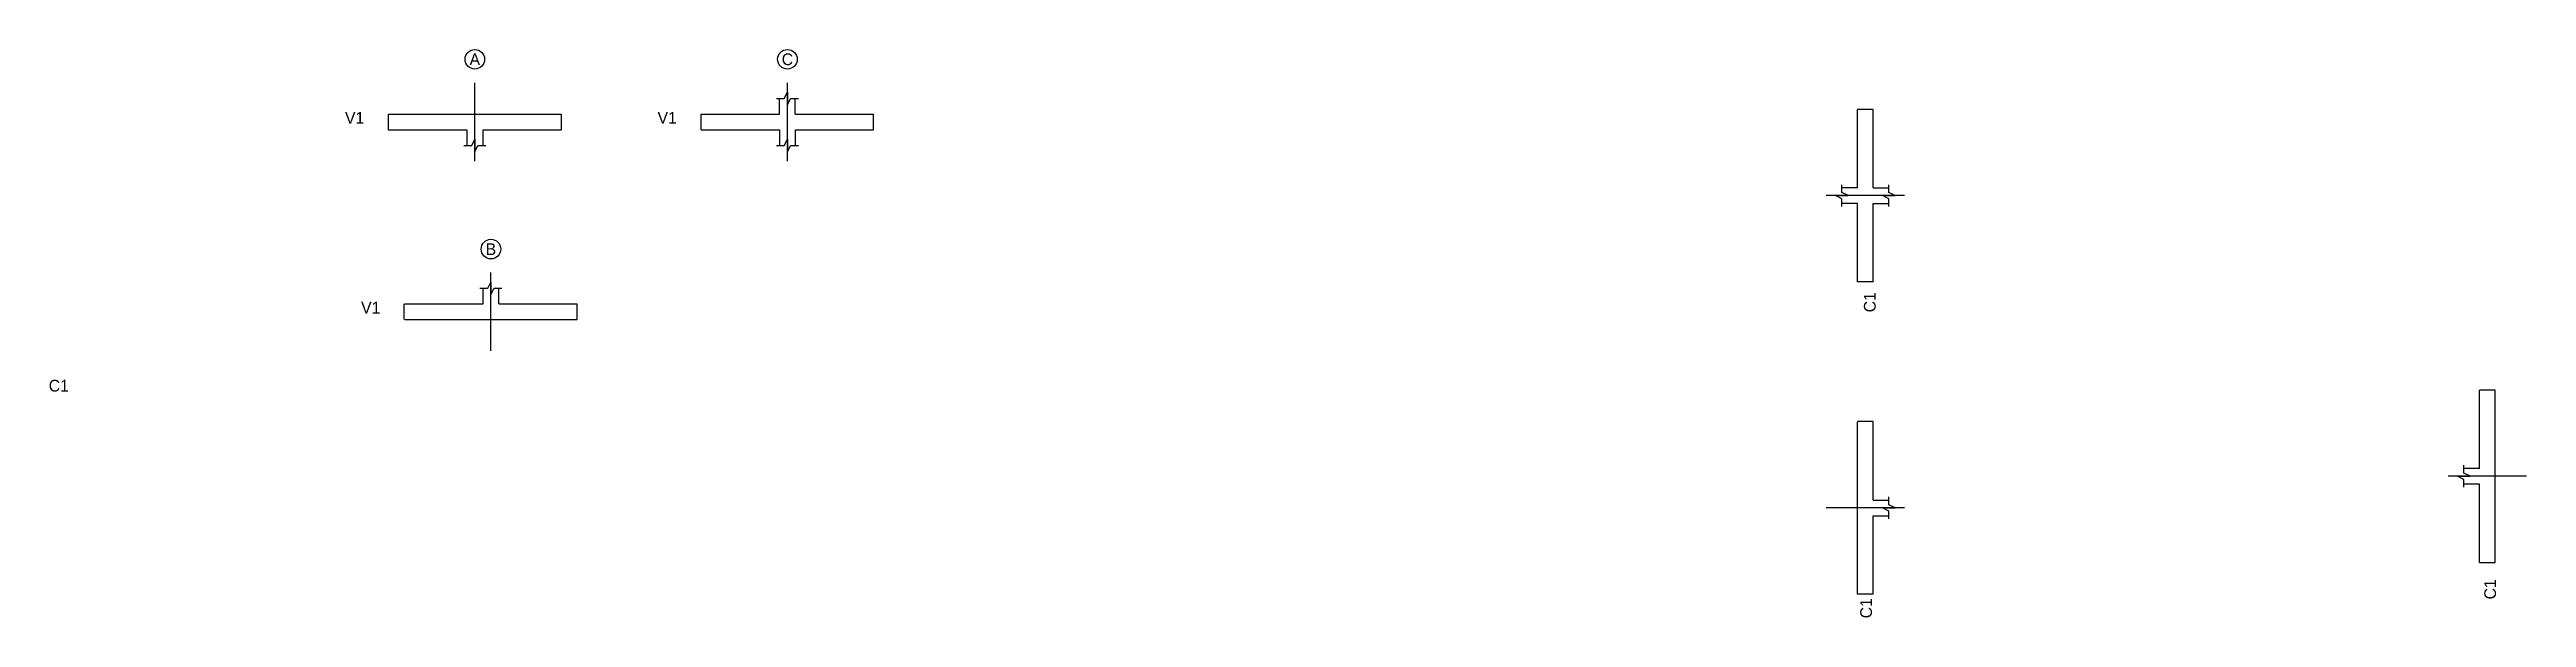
# Model space of a CAD drawing. Header units: millimetres. Extents: x 97.4 to 160.6, y 70 to 84.5.
import ezdxf
from ezdxf.enums import TextEntityAlignment as Align

# ---------------------------------------------------------------- set-up
doc = ezdxf.new("R2010")
doc.units = ezdxf.units.MM

msp = doc.modelspace()

# ---------------------------------------------------------------- linework, layer by layer
at = {"color": 4}
for p, q in [((108.256, 81.7), (108.256, 83.7)), ((116.231, 81.7), (116.231, 83.7)), ((144.735, 80.817), (142.735, 80.817)), ((108.667, 76.852), (108.667, 78.852)), ((160.601, 73.651), (158.601, 73.651)), ((144.735, 72.842), (142.735, 72.842))]:
    msp.add_line(p, q, dxfattribs=at)
at = {"color": 3}
for p, q in [((106.056, 82.5), (106.056, 82.9)), ((106.056, 82.9), (108.056, 82.9)), ((108.056, 82.9), (108.456, 82.9)), ((108.456, 82.9), (110.456, 82.9)), ((110.466, 82.5), (110.466, 82.9)), ((114.031, 82.9), (116.031, 82.9)), ((114.031, 82.5), (114.031, 82.9)), ((116.031, 82.9), (116.031, 83.3)), ((116.431, 82.9), (116.431, 83.3)), ((116.431, 82.9), (118.431, 82.9)), ((118.431, 82.5), (118.431, 82.9)), ((143.935, 83.017), (143.535, 83.017)), ((143.535, 81.017), (143.535, 83.017)), ((143.935, 81.017), (143.935, 83.017)), ((106.056, 82.5), (108.056, 82.5)), ((108.056, 82.5), (108.056, 82.1)), ((108.456, 82.5), (108.456, 82.1)), ((108.456, 82.5), (110.456, 82.5)), ((114.031, 82.5), (116.031, 82.5)), ((116.031, 82.5), (116.031, 82.1)), ((116.431, 82.5), (116.431, 82.1)), ((116.431, 82.5), (118.431, 82.5)), ((143.535, 81.017), (143.135, 81.017)), ((143.935, 81.017), (144.335, 81.017)), ((143.535, 80.617), (143.135, 80.617)), ((143.535, 78.617), (143.535, 80.617)), ((143.935, 78.617), (143.935, 80.617)), ((143.935, 80.617), (144.335, 80.617)), ((108.467, 78.052), (108.467, 78.452)), ((108.867, 78.052), (108.867, 78.452)), ((143.935, 78.617), (143.535, 78.617)), ((106.457, 77.652), (106.457, 78.052)), ((106.467, 78.052), (108.467, 78.052)), ((106.467, 78.052), (108.467, 78.052)), ((108.867, 78.052), (110.867, 78.052)), ((110.867, 77.652), (110.867, 78.052)), ((106.467, 77.652), (108.467, 77.652)), ((106.467, 77.652), (108.467, 77.652)), ((108.467, 77.652), (108.867, 77.652)), ((108.867, 77.652), (110.867, 77.652)), ((159.401, 73.851), (159.401, 75.851)), ((159.801, 75.851), (159.401, 75.851)), ((159.801, 73.851), (159.801, 75.851)), ((143.935, 75.052), (143.535, 75.052)), ((143.535, 73.042), (143.535, 75.042)), ((143.935, 73.042), (143.935, 75.042)), ((159.401, 73.851), (159.001, 73.851)), ((159.401, 73.451), (159.001, 73.451)), ((159.401, 71.451), (159.401, 73.451)), ((159.401, 71.451), (159.401, 73.451)), ((159.801, 73.451), (159.801, 73.851)), ((159.801, 71.451), (159.801, 73.451)), ((159.801, 71.451), (159.801, 73.451)), ((143.535, 72.642), (143.535, 73.042)), ((143.935, 73.042), (144.335, 73.042)), ((143.535, 70.642), (143.535, 72.642)), ((143.935, 70.642), (143.935, 72.642)), ((143.935, 72.642), (144.335, 72.642)), ((159.801, 71.442), (159.401, 71.442)), ((143.935, 70.642), (143.535, 70.642))]:
    msp.add_line(p, q, dxfattribs=at)
at = {"color": 4}
for points in [[(115.951, 83.3), (116.151, 83.3), (116.231, 83.46), (116.231, 83.14), (116.311, 83.3), (116.511, 83.3)], [(107.976, 82.1), (108.176, 82.1), (108.256, 82.26), (108.256, 81.94), (108.336, 82.1), (108.536, 82.1)], [(115.951, 82.1), (116.151, 82.1), (116.231, 82.26), (116.231, 81.94), (116.311, 82.1), (116.511, 82.1)], [(143.135, 80.537), (143.135, 80.737), (142.975, 80.817), (143.295, 80.817), (143.135, 80.897), (143.135, 81.097)], [(144.335, 80.537), (144.335, 80.737), (144.175, 80.817), (144.495, 80.817), (144.335, 80.897), (144.335, 81.097)], [(108.387, 78.452), (108.587, 78.452), (108.667, 78.612), (108.667, 78.292), (108.747, 78.452), (108.947, 78.452)], [(159.001, 73.371), (159.001, 73.571), (158.841, 73.651), (159.161, 73.651), (159.001, 73.731), (159.001, 73.931)], [(144.335, 72.562), (144.335, 72.762), (144.175, 72.842), (144.495, 72.842), (144.335, 72.922), (144.335, 73.122)]]:
    msp.add_lwpolyline(points, dxfattribs=at)
for centre in [(108.256, 84.3), (116.231, 84.3), (108.667, 79.452)]:
    msp.add_circle(centre, 0.25)

# ---------------------------------------------------------------- texts
for s, p in [('A', (108.256, 84.3)), ('C', (116.231, 84.3)), ('V1', (105.189, 82.805)), ('V1', (113.164, 82.805)), ('B', (108.667, 79.452)), ('V1', (105.599, 77.957)), ('V1', (105.599, 77.957)), ('C1', (97.641, 75.964))]:
    msp.add_text(s, height=0.3).set_placement(p, align=Align.MIDDLE)
for p in [(143.847, 78.094), (159.674, 70.763), (143.753, 70.28)]:
    msp.add_text('C1', height=0.3, rotation=90).set_placement(p, align=Align.MIDDLE)

doc.saveas('drawing.dxf')
